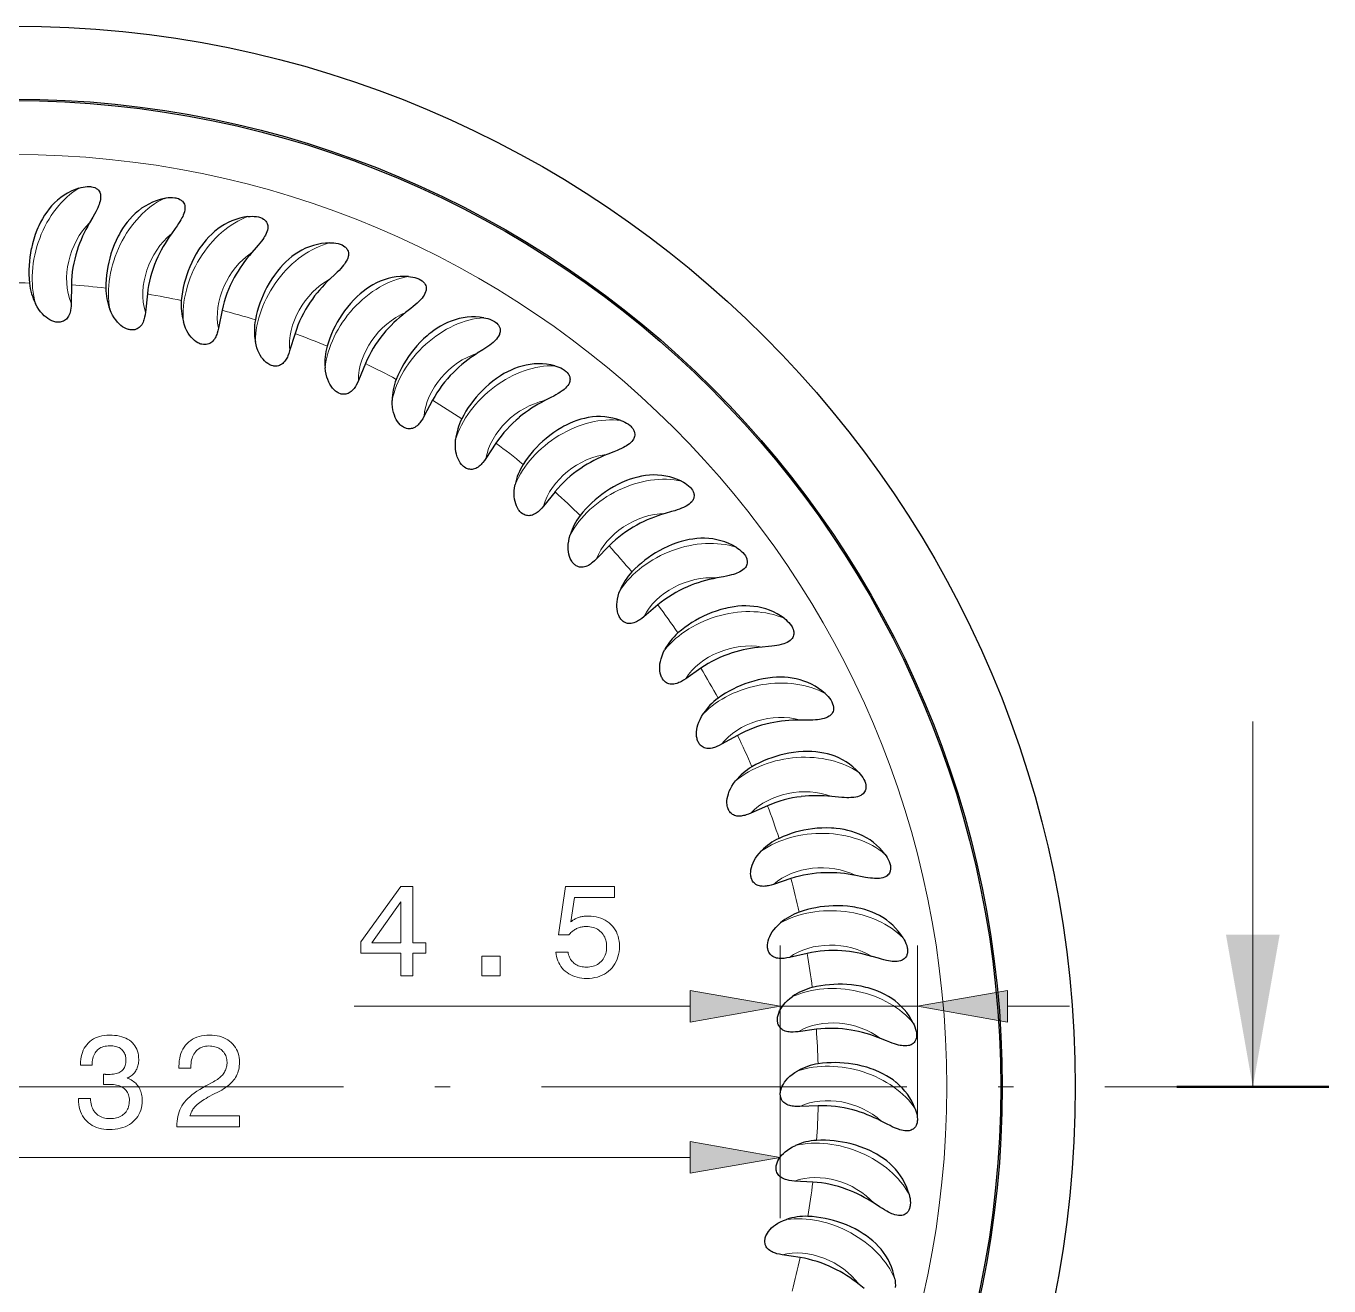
# Model space of a CAD drawing. Extents: x 0 to 297, y 0 to 547.
# Drawn here: x 145.99 to 188.78, y 505.68 to 547.07 of the extents above; entities that cross this region are included whole.
import ezdxf

# ---------------------------------------------------------------- set-up
doc = ezdxf.new("R2010")
doc.units = 0
doc.linetypes.add('DASHDOT', pattern=[18.5, 12, -3, 0.5, -3])

msp = doc.modelspace()

# ---------------------------------------------------------------- linework, layer by layer
at = {"color": 7, "lineweight": 30, "ltscale": 0.015025}
for p, q in [((147.478, 538.569), (147.47, 537.968)), ((154.824, 536.973), (154.647, 536.399)), ((161.423, 533.372), (161.092, 532.871)), ((166.741, 528.058), (166.281, 527.67)), ((171.111, 519.066), (170.541, 518.877))]:
    msp.add_line(p, q, dxfattribs=at)
at = {"color": 7, "lineweight": 30, "ltscale": 0.015024}
for p, q in [((149.973, 538.271), (149.909, 537.674)), ((152.43, 537.738), (152.308, 537.149)), ((159.341, 534.78), (159.059, 534.25)), ((163.362, 531.772), (162.984, 531.305)), ((168.15, 525.976), (167.656, 525.634)), ((169.355, 523.771), (168.831, 523.477)), ((170.345, 521.46), (169.795, 521.218)), ((171.646, 516.61), (171.06, 516.476)), ((171.945, 514.115), (171.349, 514.037)), ((172.006, 511.602), (171.405, 511.581)), ((171.827, 509.095), (171.227, 509.131)), ((171.411, 506.616), (170.817, 506.709))]:
    msp.add_line(p, q, dxfattribs=at)
at = {"color": 7, "lineweight": 30, "ltscale": 0.015026}
msp.add_line((157.135, 535.984), (156.904, 535.429), dxfattribs=at)
at = {"color": 7, "lineweight": 30, "ltscale": 0.015023}
msp.add_line((165.14, 529.995), (164.72, 529.566), dxfattribs=at)
at = {"color": 7, "lineweight": 13, "ltscale": 0.3}
msp.add_line((186.28, 512.223), (186.28, 524.223), dxfattribs=at)
msp.add_line((186.28, 512.223), (186.28, 524.223), dxfattribs=at)
at = {"color": 7, "lineweight": 13, "ltscale": 0.122072}
msp.add_line((170.761, 511.989), (170.761, 516.872), dxfattribs=at)
at = {"color": 7, "lineweight": 13, "ltscale": 0.142717}
msp.add_line((175.264, 511.163), (175.264, 516.872), dxfattribs=at)
at = {"color": 7, "lineweight": 13, "ltscale": 0.276097}
msp.add_line((156.762, 514.872), (167.806, 514.872), dxfattribs=at)
at = {"color": 7, "lineweight": 13, "ltscale": 0.112584}
msp.add_line((170.761, 514.872), (175.264, 514.872), dxfattribs=at)
at = {"color": 7, "lineweight": 13, "ltscale": 0.05114}
msp.add_line((178.218, 514.872), (180.264, 514.872), dxfattribs=at)
at = {"color": 7, "linetype": 'DASHDOT', "lineweight": 13}
msp.add_line((107.42, 512.223), (183.78, 512.223), dxfattribs=at)
msp.add_line((107.42, 512.223), (183.78, 512.223), dxfattribs=at)
at = {"color": 7, "lineweight": 50, "ltscale": 0.125}
msp.add_line((188.78, 512.223), (183.78, 512.223), dxfattribs=at)
msp.add_line((188.78, 512.223), (183.78, 512.223), dxfattribs=at)
at = {"color": 7, "lineweight": 13, "ltscale": 0.102055}
msp.add_line((170.761, 511.989), (170.761, 507.907), dxfattribs=at)
at = {"color": 7, "lineweight": 13}
msp.add_line((123.395, 509.907), (167.806, 509.907), dxfattribs=at)
at = {"color": 7, "lineweight": 30}
for points in [[(147.727, 541.748), (147.794, 541.769), (147.862, 541.785), (147.931, 541.796), (148.001, 541.803), (148.071, 541.803), (148.106, 541.8), (148.14, 541.796), (148.195, 541.784), (148.246, 541.766), (148.272, 541.754), (148.295, 541.74), (148.317, 541.726), (148.336, 541.71), (148.364, 541.682), (148.388, 541.651), (148.407, 541.618), (148.421, 541.583), (148.431, 541.546), (148.436, 541.518), (148.438, 541.49), (148.439, 541.433), (148.432, 541.375), (148.421, 541.318), (148.405, 541.261), (148.39, 541.214), (148.372, 541.167), (148.345, 541.103), (148.315, 541.04), (148.279, 540.967), (148.24, 540.895), (148.186, 540.8), (148.076, 540.612)], [(150.524, 541.413), (150.592, 541.426), (150.662, 541.436), (150.732, 541.441), (150.802, 541.441), (150.872, 541.434), (150.906, 541.428), (150.94, 541.42), (150.993, 541.403), (151.043, 541.38), (151.066, 541.366), (151.089, 541.35), (151.109, 541.334), (151.127, 541.317), (151.152, 541.286), (151.172, 541.253), (151.188, 541.218), (151.199, 541.182), (151.205, 541.144), (151.207, 541.116), (151.208, 541.088), (151.202, 541.031), (151.191, 540.974), (151.174, 540.918), (151.153, 540.863), (151.133, 540.817), (151.111, 540.772), (151.078, 540.711), (151.042, 540.651), (150.999, 540.582), (150.953, 540.514), (150.891, 540.425), (150.764, 540.248)], [(146.829, 541.163), (146.746, 541.065), (146.668, 540.962), (146.595, 540.856), (146.527, 540.745), (146.464, 540.631), (146.407, 540.514), (146.375, 540.443), (146.344, 540.37), (146.289, 540.223), (146.24, 540.073), (146.198, 539.921), (146.163, 539.768)], [(149.575, 540.915), (149.482, 540.825), (149.395, 540.731), (149.312, 540.631), (149.234, 540.528), (149.161, 540.42), (149.093, 540.309), (149.054, 540.241), (149.017, 540.172), (148.947, 540.031), (148.885, 539.886), (148.828, 539.739), (148.778, 539.59)], [(153.276, 540.812), (153.346, 540.82), (153.416, 540.823), (153.486, 540.821), (153.556, 540.814), (153.624, 540.801), (153.658, 540.792), (153.691, 540.781), (153.742, 540.758), (153.789, 540.731), (153.812, 540.715), (153.833, 540.697), (153.851, 540.679), (153.867, 540.659), (153.889, 540.627), (153.907, 540.592), (153.919, 540.556), (153.926, 540.518), (153.929, 540.481), (153.929, 540.452), (153.926, 540.424), (153.915, 540.368), (153.898, 540.313), (153.876, 540.258), (153.85, 540.205), (153.826, 540.162), (153.799, 540.119), (153.761, 540.062), (153.72, 540.005), (153.67, 539.941), (153.618, 539.877), (153.548, 539.794), (153.404, 539.63)], [(152.284, 540.407), (152.183, 540.327), (152.087, 540.241), (151.995, 540.15), (151.908, 540.054), (151.825, 539.954), (151.746, 539.85), (151.701, 539.786), (151.658, 539.721), (151.575, 539.587), (151.499, 539.449), (151.429, 539.308), (151.365, 539.164)], [(154.933, 539.644), (154.825, 539.574), (154.721, 539.498), (154.621, 539.416), (154.525, 539.329), (154.433, 539.237), (154.345, 539.141), (154.294, 539.081), (154.244, 539.02), (154.149, 538.895), (154.061, 538.765), (153.977, 538.631), (153.9, 538.494)], [(155.959, 539.953), (156.029, 539.954), (156.099, 539.95), (156.168, 539.942), (156.237, 539.928), (156.305, 539.909), (156.337, 539.896), (156.369, 539.882), (156.418, 539.855), (156.462, 539.823), (156.483, 539.805), (156.502, 539.785), (156.518, 539.766), (156.533, 539.745), (156.552, 539.71), (156.566, 539.674), (156.574, 539.637), (156.578, 539.599), (156.577, 539.561), (156.574, 539.533), (156.569, 539.505), (156.553, 539.45), (156.531, 539.397), (156.504, 539.345), (156.473, 539.295), (156.444, 539.253), (156.414, 539.213), (156.37, 539.16), (156.324, 539.108), (156.268, 539.048), (156.211, 538.99), (156.132, 538.914), (155.974, 538.765)], [(158.548, 538.843), (158.618, 538.837), (158.687, 538.827), (158.755, 538.812), (158.823, 538.792), (158.888, 538.766), (158.919, 538.75), (158.949, 538.733), (158.995, 538.702), (159.037, 538.666), (159.056, 538.646), (159.073, 538.624), (159.087, 538.603), (159.099, 538.581), (159.115, 538.545), (159.125, 538.507), (159.13, 538.469), (159.131, 538.431), (159.126, 538.394), (159.12, 538.366), (159.112, 538.339), (159.091, 538.286), (159.064, 538.235), (159.032, 538.186), (158.997, 538.138), (158.965, 538.1), (158.931, 538.063), (158.882, 538.014), (158.831, 537.967), (158.77, 537.913), (158.707, 537.86), (158.622, 537.792), (158.45, 537.658)], [(157.497, 538.633), (157.383, 538.573), (157.272, 538.507), (157.165, 538.435), (157.061, 538.358), (156.961, 538.275), (156.864, 538.188), (156.807, 538.133), (156.752, 538.078), (156.646, 537.962), (156.545, 537.841), (156.45, 537.715), (156.36, 537.586)], [(147.47, 537.968), (147.467, 537.883), (147.459, 537.797), (147.453, 537.755), (147.445, 537.714), (147.436, 537.674), (147.425, 537.635), (147.407, 537.589), (147.388, 537.547), (147.366, 537.511), (147.344, 537.479), (147.314, 537.447), (147.284, 537.42), (147.254, 537.398), (147.217, 537.378), (147.18, 537.363), (147.143, 537.353), (147.115, 537.348), (147.087, 537.345), (147.031, 537.344), (146.999, 537.347), (146.968, 537.351), (146.934, 537.358), (146.9, 537.368), (146.836, 537.391), (146.772, 537.422), (146.709, 537.461), (146.646, 537.506), (146.584, 537.559), (146.524, 537.62), (146.464, 537.689), (146.407, 537.767), (146.352, 537.854), (146.3, 537.951)], [(149.909, 537.674), (149.897, 537.589), (149.882, 537.505), (149.872, 537.463), (149.86, 537.423), (149.847, 537.384), (149.832, 537.347), (149.81, 537.302), (149.787, 537.263), (149.762, 537.228), (149.736, 537.199), (149.704, 537.169), (149.672, 537.146), (149.639, 537.127), (149.601, 537.111), (149.562, 537.099), (149.524, 537.093), (149.496, 537.09), (149.468, 537.09), (149.413, 537.094), (149.381, 537.1), (149.35, 537.107), (149.317, 537.118), (149.285, 537.13), (149.223, 537.16), (149.162, 537.197), (149.102, 537.241), (149.045, 537.292), (148.988, 537.351), (148.934, 537.417), (148.881, 537.492), (148.831, 537.575), (148.785, 537.667), (148.742, 537.768)], [(161.02, 537.492), (161.089, 537.479), (161.157, 537.462), (161.223, 537.441), (161.288, 537.414), (161.351, 537.383), (161.38, 537.364), (161.409, 537.344), (161.452, 537.309), (161.489, 537.269), (161.506, 537.247), (161.521, 537.224), (161.533, 537.202), (161.544, 537.179), (161.556, 537.141), (161.563, 537.103), (161.564, 537.064), (161.561, 537.027), (161.553, 536.99), (161.544, 536.963), (161.534, 536.936), (161.508, 536.885), (161.476, 536.837), (161.439, 536.791), (161.4, 536.748), (161.364, 536.713), (161.326, 536.679), (161.273, 536.635), (161.218, 536.592), (161.152, 536.545), (161.085, 536.498), (160.993, 536.438), (160.81, 536.322)], [(152.308, 537.149), (152.289, 537.066), (152.265, 536.984), (152.251, 536.943), (152.236, 536.904), (152.219, 536.866), (152.201, 536.831), (152.175, 536.788), (152.148, 536.751), (152.12, 536.719), (152.092, 536.693), (152.057, 536.666), (152.022, 536.646), (151.988, 536.631), (151.948, 536.618), (151.909, 536.61), (151.871, 536.607), (151.842, 536.607), (151.814, 536.609), (151.76, 536.619), (151.729, 536.628), (151.698, 536.638), (151.667, 536.652), (151.635, 536.667), (151.577, 536.703), (151.52, 536.745), (151.465, 536.795), (151.412, 536.851), (151.361, 536.915), (151.313, 536.986), (151.268, 537.065), (151.227, 537.153), (151.189, 537.249), (151.156, 537.354)], [(159.954, 537.383), (159.834, 537.334), (159.718, 537.279), (159.604, 537.217), (159.493, 537.15), (159.386, 537.077), (159.281, 537), (159.22, 536.951), (159.159, 536.9), (159.043, 536.795), (158.931, 536.684), (158.824, 536.568), (158.722, 536.448)], [(154.647, 536.399), (154.62, 536.318), (154.589, 536.238), (154.571, 536.199), (154.552, 536.161), (154.532, 536.126), (154.51, 536.092), (154.48, 536.052), (154.45, 536.018), (154.419, 535.989), (154.388, 535.965), (154.351, 535.942), (154.315, 535.925), (154.279, 535.913), (154.238, 535.904), (154.198, 535.9), (154.16, 535.901), (154.132, 535.903), (154.104, 535.908), (154.051, 535.923), (154.021, 535.935), (153.992, 535.948), (153.961, 535.964), (153.932, 535.983), (153.876, 536.024), (153.824, 536.072), (153.774, 536.126), (153.727, 536.187), (153.682, 536.256), (153.641, 536.331), (153.604, 536.414), (153.571, 536.505), (153.542, 536.604), (153.52, 536.712)], [(156.904, 535.429), (156.87, 535.351), (156.831, 535.275), (156.809, 535.237), (156.787, 535.202), (156.763, 535.168), (156.738, 535.137), (156.705, 535.1), (156.672, 535.069), (156.638, 535.043), (156.605, 535.022), (156.566, 535.003), (156.528, 534.989), (156.492, 534.981), (156.45, 534.976), (156.41, 534.976), (156.372, 534.98), (156.344, 534.985), (156.317, 534.993), (156.265, 535.013), (156.237, 535.027), (156.209, 535.043), (156.18, 535.062), (156.152, 535.083), (156.101, 535.129), (156.053, 535.182), (156.009, 535.241), (155.968, 535.306), (155.93, 535.379), (155.897, 535.458), (155.867, 535.544), (155.843, 535.638), (155.824, 535.739), (155.811, 535.848)], [(162.28, 535.904), (162.157, 535.867), (162.036, 535.823), (161.917, 535.773), (161.8, 535.716), (161.686, 535.654), (161.574, 535.587), (161.508, 535.544), (161.444, 535.5), (161.317, 535.406), (161.195, 535.306), (161.078, 535.201), (160.965, 535.091)], [(163.352, 535.912), (163.419, 535.893), (163.485, 535.869), (163.55, 535.842), (163.612, 535.809), (163.671, 535.771), (163.699, 535.75), (163.725, 535.728), (163.764, 535.688), (163.798, 535.645), (163.813, 535.622), (163.826, 535.597), (163.836, 535.574), (163.844, 535.55), (163.852, 535.511), (163.855, 535.473), (163.853, 535.435), (163.846, 535.397), (163.835, 535.361), (163.824, 535.335), (163.811, 535.31), (163.78, 535.261), (163.744, 535.216), (163.703, 535.174), (163.659, 535.135), (163.62, 535.103), (163.58, 535.074), (163.523, 535.034), (163.464, 534.997), (163.393, 534.956), (163.322, 534.917), (163.225, 534.866), (163.031, 534.767)], [(159.059, 534.25), (159.017, 534.175), (158.971, 534.103), (158.946, 534.068), (158.921, 534.035), (158.894, 534.003), (158.866, 533.974), (158.83, 533.941), (158.793, 533.913), (158.757, 533.89), (158.723, 533.873), (158.682, 533.857), (158.643, 533.847), (158.606, 533.842), (158.564, 533.841), (158.524, 533.845), (158.486, 533.853), (158.459, 533.861), (158.433, 533.871), (158.383, 533.896), (158.356, 533.913), (158.33, 533.931), (158.303, 533.953), (158.278, 533.977), (158.231, 534.027), (158.188, 534.084), (158.15, 534.147), (158.115, 534.216), (158.085, 534.292), (158.059, 534.374), (158.038, 534.462), (158.022, 534.558), (158.013, 534.661), (158.011, 534.771)], [(164.456, 534.212), (164.329, 534.186), (164.205, 534.154), (164.081, 534.115), (163.96, 534.07), (163.84, 534.019), (163.723, 533.963), (163.653, 533.926), (163.585, 533.888), (163.45, 533.807), (163.319, 533.719), (163.192, 533.626), (163.069, 533.527)], [(165.523, 534.117), (165.588, 534.092), (165.652, 534.062), (165.713, 534.029), (165.772, 533.99), (165.827, 533.947), (165.853, 533.924), (165.877, 533.899), (165.913, 533.856), (165.942, 533.809), (165.955, 533.785), (165.965, 533.759), (165.973, 533.735), (165.978, 533.71), (165.983, 533.671), (165.982, 533.632), (165.977, 533.594), (165.966, 533.558), (165.951, 533.523), (165.938, 533.498), (165.923, 533.474), (165.887, 533.429), (165.847, 533.388), (165.803, 533.35), (165.755, 533.315), (165.714, 533.287), (165.671, 533.261), (165.61, 533.228), (165.548, 533.196), (165.474, 533.162), (165.399, 533.129), (165.298, 533.088), (165.095, 533.008)], [(161.092, 532.871), (161.043, 532.801), (160.99, 532.733), (160.962, 532.7), (160.934, 532.67), (160.904, 532.641), (160.874, 532.615), (160.834, 532.585), (160.795, 532.561), (160.757, 532.542), (160.721, 532.527), (160.679, 532.516), (160.639, 532.51), (160.602, 532.508), (160.56, 532.511), (160.521, 532.519), (160.484, 532.53), (160.458, 532.541), (160.433, 532.553), (160.385, 532.582), (160.36, 532.602), (160.336, 532.623), (160.311, 532.647), (160.288, 532.673), (160.246, 532.728), (160.209, 532.789), (160.177, 532.855), (160.149, 532.927), (160.126, 533.005), (160.108, 533.089), (160.095, 533.179), (160.089, 533.276), (160.09, 533.379), (160.098, 533.489)], [(162.984, 531.305), (162.929, 531.24), (162.87, 531.177), (162.839, 531.147), (162.808, 531.12), (162.776, 531.094), (162.743, 531.071), (162.701, 531.045), (162.66, 531.024), (162.62, 531.009), (162.583, 530.998), (162.54, 530.991), (162.5, 530.988), (162.462, 530.99), (162.421, 530.997), (162.382, 531.008), (162.347, 531.023), (162.322, 531.036), (162.298, 531.051), (162.254, 531.085), (162.23, 531.107), (162.208, 531.13), (162.186, 531.156), (162.165, 531.184), (162.129, 531.243), (162.098, 531.307), (162.072, 531.376), (162.051, 531.451), (162.035, 531.53), (162.025, 531.616), (162.022, 531.707), (162.025, 531.803), (162.035, 531.906), (162.054, 532.014)], [(166.46, 532.32), (166.332, 532.307), (166.205, 532.286), (166.079, 532.259), (165.953, 532.226), (165.829, 532.187), (165.707, 532.142), (165.634, 532.112), (165.562, 532.081), (165.421, 532.013), (165.282, 531.938), (165.147, 531.857), (165.015, 531.77)], [(167.514, 532.124), (167.577, 532.093), (167.637, 532.057), (167.695, 532.018), (167.75, 531.974), (167.801, 531.926), (167.824, 531.9), (167.846, 531.873), (167.877, 531.827), (167.902, 531.778), (167.912, 531.752), (167.92, 531.726), (167.925, 531.701), (167.929, 531.676), (167.93, 531.636), (167.925, 531.598), (167.916, 531.561), (167.902, 531.525), (167.884, 531.492), (167.868, 531.469), (167.851, 531.446), (167.811, 531.405), (167.767, 531.367), (167.719, 531.334), (167.669, 531.303), (167.625, 531.28), (167.579, 531.258), (167.516, 531.23), (167.451, 531.205), (167.374, 531.178), (167.296, 531.153), (167.192, 531.121), (166.983, 531.061)], [(164.72, 529.566), (164.658, 529.506), (164.594, 529.45), (164.56, 529.423), (164.526, 529.398), (164.492, 529.376), (164.457, 529.356), (164.412, 529.334), (164.369, 529.318), (164.329, 529.306), (164.29, 529.299), (164.247, 529.295), (164.207, 529.297), (164.17, 529.302), (164.129, 529.313), (164.092, 529.328), (164.058, 529.346), (164.034, 529.362), (164.012, 529.379), (163.971, 529.416), (163.95, 529.44), (163.93, 529.466), (163.911, 529.494), (163.893, 529.524), (163.862, 529.586), (163.837, 529.652), (163.818, 529.724), (163.804, 529.8), (163.796, 529.881), (163.794, 529.967), (163.799, 530.058), (163.811, 530.154), (163.831, 530.255), (163.861, 530.361)], [(168.276, 530.246), (168.147, 530.245), (168.019, 530.237), (167.89, 530.222), (167.763, 530.201), (167.635, 530.173), (167.509, 530.14), (167.434, 530.118), (167.36, 530.093), (167.212, 530.039), (167.067, 529.978), (166.925, 529.91), (166.785, 529.836)], [(169.307, 529.951), (169.366, 529.914), (169.423, 529.873), (169.477, 529.828), (169.527, 529.779), (169.573, 529.727), (169.594, 529.699), (169.613, 529.67), (169.64, 529.621), (169.66, 529.57), (169.667, 529.543), (169.673, 529.516), (169.676, 529.491), (169.677, 529.465), (169.674, 529.426), (169.666, 529.388), (169.653, 529.352), (169.636, 529.318), (169.615, 529.287), (169.597, 529.265), (169.577, 529.244), (169.534, 529.206), (169.487, 529.174), (169.436, 529.145), (169.383, 529.119), (169.336, 529.1), (169.289, 529.083), (169.223, 529.061), (169.156, 529.042), (169.077, 529.022), (168.997, 529.005), (168.891, 528.983), (168.677, 528.943)], [(166.281, 527.67), (166.215, 527.616), (166.145, 527.566), (166.109, 527.543), (166.073, 527.522), (166.037, 527.503), (166, 527.486), (165.954, 527.468), (165.909, 527.456), (165.868, 527.448), (165.829, 527.445), (165.785, 527.446), (165.745, 527.451), (165.709, 527.46), (165.67, 527.475), (165.634, 527.493), (165.602, 527.514), (165.58, 527.532), (165.559, 527.551), (165.522, 527.592), (165.503, 527.618), (165.486, 527.645), (165.469, 527.675), (165.454, 527.707), (165.43, 527.771), (165.412, 527.84), (165.399, 527.913), (165.393, 527.99), (165.392, 528.071), (165.399, 528.157), (165.412, 528.247), (165.433, 528.341), (165.463, 528.44), (165.502, 528.543)], [(169.887, 528.009), (169.758, 528.02), (169.63, 528.024), (169.5, 528.022), (169.371, 528.013), (169.242, 527.998), (169.113, 527.977), (169.036, 527.961), (168.96, 527.944), (168.808, 527.904), (168.657, 527.857), (168.509, 527.803), (168.364, 527.743)], [(170.884, 527.617), (170.94, 527.574), (170.992, 527.528), (171.042, 527.479), (171.088, 527.425), (171.128, 527.369), (171.146, 527.339), (171.163, 527.308), (171.184, 527.257), (171.2, 527.204), (171.205, 527.177), (171.207, 527.149), (171.208, 527.124), (171.207, 527.099), (171.2, 527.06), (171.188, 527.023), (171.172, 526.988), (171.152, 526.956), (171.128, 526.927), (171.108, 526.907), (171.087, 526.888), (171.04, 526.855), (170.99, 526.826), (170.936, 526.802), (170.881, 526.782), (170.833, 526.767), (170.785, 526.754), (170.717, 526.739), (170.649, 526.727), (170.568, 526.715), (170.487, 526.705), (170.378, 526.693), (170.161, 526.674)], [(167.656, 525.634), (167.585, 525.587), (167.511, 525.544), (167.472, 525.524), (167.434, 525.506), (167.396, 525.491), (167.358, 525.478), (167.311, 525.465), (167.265, 525.457), (167.223, 525.453), (167.184, 525.453), (167.141, 525.458), (167.102, 525.467), (167.066, 525.479), (167.029, 525.498), (166.995, 525.52), (166.965, 525.544), (166.945, 525.563), (166.926, 525.584), (166.893, 525.629), (166.877, 525.657), (166.862, 525.685), (166.848, 525.717), (166.836, 525.75), (166.818, 525.816), (166.806, 525.886), (166.801, 525.96), (166.802, 526.037), (166.809, 526.118), (166.824, 526.203), (166.846, 526.291), (166.876, 526.383), (166.914, 526.479), (166.963, 526.577)], [(171.277, 525.629), (171.151, 525.652), (171.023, 525.669), (170.894, 525.678), (170.764, 525.682), (170.634, 525.679), (170.504, 525.67), (170.426, 525.662), (170.348, 525.652), (170.193, 525.627), (170.039, 525.594), (169.887, 525.555), (169.736, 525.509)], [(172.233, 525.144), (172.284, 525.096), (172.332, 525.045), (172.377, 524.991), (172.417, 524.934), (172.452, 524.873), (172.468, 524.842), (172.481, 524.81), (172.498, 524.757), (172.508, 524.703), (172.51, 524.675), (172.51, 524.648), (172.508, 524.622), (172.505, 524.597), (172.494, 524.559), (172.479, 524.523), (172.46, 524.49), (172.437, 524.461), (172.41, 524.434), (172.388, 524.415), (172.365, 524.399), (172.316, 524.37), (172.263, 524.347), (172.207, 524.328), (172.15, 524.313), (172.101, 524.303), (172.052, 524.295), (171.983, 524.286), (171.914, 524.28), (171.832, 524.276), (171.751, 524.273), (171.641, 524.272), (171.424, 524.273)], [(168.831, 523.477), (168.756, 523.437), (168.678, 523.401), (168.638, 523.385), (168.598, 523.371), (168.559, 523.359), (168.52, 523.349), (168.471, 523.341), (168.425, 523.337), (168.383, 523.338), (168.344, 523.342), (168.301, 523.351), (168.263, 523.363), (168.229, 523.379), (168.193, 523.401), (168.162, 523.426), (168.134, 523.453), (168.116, 523.474), (168.099, 523.497), (168.071, 523.544), (168.057, 523.573), (168.045, 523.603), (168.035, 523.636), (168.026, 523.67), (168.014, 523.737), (168.009, 523.808), (168.011, 523.882), (168.019, 523.959), (168.034, 524.039), (168.056, 524.122), (168.087, 524.208), (168.125, 524.297), (168.173, 524.388), (168.231, 524.482)], [(172.435, 523.127), (172.311, 523.163), (172.186, 523.191), (172.058, 523.213), (171.93, 523.229), (171.8, 523.238), (171.67, 523.242), (171.591, 523.242), (171.513, 523.239), (171.356, 523.229), (171.199, 523.211), (171.044, 523.186), (170.889, 523.154)], [(173.341, 522.554), (173.387, 522.502), (173.43, 522.446), (173.469, 522.388), (173.504, 522.327), (173.533, 522.264), (173.545, 522.231), (173.555, 522.198), (173.567, 522.143), (173.572, 522.089), (173.572, 522.061), (173.569, 522.034), (173.565, 522.008), (173.559, 521.984), (173.545, 521.947), (173.527, 521.913), (173.504, 521.882), (173.478, 521.854), (173.449, 521.83), (173.426, 521.814), (173.401, 521.8), (173.349, 521.776), (173.294, 521.757), (173.238, 521.744), (173.179, 521.734), (173.13, 521.729), (173.079, 521.726), (173.01, 521.724), (172.941, 521.724), (172.859, 521.728), (172.778, 521.733), (172.669, 521.742), (172.452, 521.764)], [(169.795, 521.218), (169.717, 521.185), (169.636, 521.156), (169.594, 521.144), (169.554, 521.134), (169.513, 521.126), (169.474, 521.12), (169.424, 521.117), (169.378, 521.117), (169.336, 521.122), (169.298, 521.129), (169.256, 521.142), (169.22, 521.159), (169.187, 521.177), (169.154, 521.203), (169.125, 521.23), (169.1, 521.26), (169.084, 521.283), (169.069, 521.307), (169.045, 521.357), (169.034, 521.387), (169.026, 521.418), (169.018, 521.452), (169.012, 521.486), (169.007, 521.555), (169.009, 521.626), (169.017, 521.699), (169.033, 521.775), (169.055, 521.853), (169.086, 521.934), (169.124, 522.016), (169.171, 522.101), (169.227, 522.187), (169.294, 522.275)], [(173.35, 520.527), (173.23, 520.574), (173.108, 520.614), (172.983, 520.648), (172.857, 520.676), (172.728, 520.698), (172.599, 520.714), (172.521, 520.721), (172.443, 520.726), (172.285, 520.731), (172.128, 520.728), (171.971, 520.718), (171.814, 520.701)], [(170.541, 518.877), (170.459, 518.852), (170.376, 518.831), (170.334, 518.823), (170.292, 518.817), (170.251, 518.813), (170.211, 518.811), (170.162, 518.812), (170.116, 518.817), (170.074, 518.825), (170.037, 518.836), (169.997, 518.853), (169.962, 518.873), (169.932, 518.895), (169.9, 518.923), (169.874, 518.953), (169.852, 518.985), (169.838, 519.01), (169.826, 519.035), (169.807, 519.087), (169.799, 519.118), (169.793, 519.15), (169.789, 519.184), (169.787, 519.219), (169.788, 519.288), (169.797, 519.358), (169.812, 519.43), (169.835, 519.504), (169.865, 519.58), (169.902, 519.657), (169.948, 519.736), (170.003, 519.816), (170.067, 519.896), (170.142, 519.977)], [(174.197, 519.87), (174.238, 519.814), (174.276, 519.755), (174.309, 519.693), (174.338, 519.629), (174.361, 519.563), (174.37, 519.529), (174.377, 519.495), (174.383, 519.44), (174.383, 519.385), (174.38, 519.358), (174.375, 519.331), (174.369, 519.306), (174.36, 519.282), (174.343, 519.247), (174.321, 519.214), (174.296, 519.186), (174.268, 519.161), (174.236, 519.139), (174.211, 519.125), (174.186, 519.114), (174.132, 519.095), (174.075, 519.082), (174.017, 519.074), (173.959, 519.07), (173.909, 519.069), (173.858, 519.071), (173.789, 519.075), (173.72, 519.083), (173.639, 519.094), (173.558, 519.107), (173.451, 519.126), (173.238, 519.169)], [(174.014, 517.852), (173.899, 517.91), (173.781, 517.962), (173.66, 518.007), (173.537, 518.047), (173.411, 518.081), (173.284, 518.109), (173.207, 518.124), (173.129, 518.136), (172.973, 518.155), (172.816, 518.167), (172.659, 518.172), (172.501, 518.171)], [(171.06, 516.476), (170.977, 516.459), (170.892, 516.446), (170.849, 516.442), (170.807, 516.44), (170.766, 516.44), (170.726, 516.442), (170.677, 516.447), (170.632, 516.457), (170.591, 516.469), (170.555, 516.484), (170.517, 516.504), (170.484, 516.527), (170.456, 516.552), (170.427, 516.583), (170.404, 516.616), (170.385, 516.649), (170.374, 516.675), (170.364, 516.701), (170.35, 516.755), (170.345, 516.787), (170.342, 516.819), (170.341, 516.853), (170.342, 516.888), (170.35, 516.956), (170.365, 517.026), (170.387, 517.096), (170.417, 517.168), (170.454, 517.24), (170.499, 517.314), (170.552, 517.387), (170.614, 517.462), (170.686, 517.536), (170.768, 517.609)], [(174.795, 517.118), (174.83, 517.057), (174.862, 516.995), (174.889, 516.93), (174.912, 516.864), (174.929, 516.796), (174.934, 516.761), (174.938, 516.727), (174.939, 516.671), (174.934, 516.617), (174.928, 516.59), (174.921, 516.563), (174.912, 516.539), (174.901, 516.516), (174.88, 516.483), (174.856, 516.452), (174.828, 516.426), (174.797, 516.404), (174.764, 516.386), (174.738, 516.375), (174.711, 516.365), (174.656, 516.352), (174.598, 516.344), (174.54, 516.342), (174.481, 516.343), (174.431, 516.347), (174.381, 516.354), (174.313, 516.365), (174.245, 516.379), (174.165, 516.397), (174.086, 516.418), (173.981, 516.448), (173.773, 516.51)], [(174.42, 515.125), (174.311, 515.194), (174.199, 515.257), (174.083, 515.314), (173.964, 515.365), (173.842, 515.411), (173.718, 515.451), (173.643, 515.473), (173.567, 515.493), (173.413, 515.527), (173.258, 515.554), (173.102, 515.573), (172.945, 515.587)], [(171.349, 514.037), (171.265, 514.028), (171.179, 514.023), (171.136, 514.023), (171.094, 514.025), (171.053, 514.028), (171.013, 514.034), (170.965, 514.045), (170.921, 514.058), (170.882, 514.074), (170.847, 514.092), (170.811, 514.116), (170.78, 514.142), (170.755, 514.17), (170.729, 514.203), (170.709, 514.238), (170.694, 514.273), (170.685, 514.3), (170.678, 514.327), (170.669, 514.382), (170.667, 514.414), (170.667, 514.446), (170.669, 514.48), (170.674, 514.515), (170.688, 514.582), (170.71, 514.65), (170.738, 514.718), (170.775, 514.786), (170.818, 514.855), (170.87, 514.924), (170.93, 514.992), (170.999, 515.06), (171.077, 515.127), (171.166, 515.193)], [(175.128, 514.32), (175.157, 514.257), (175.183, 514.192), (175.204, 514.125), (175.22, 514.057), (175.23, 513.987), (175.233, 513.953), (175.233, 513.918), (175.229, 513.862), (175.219, 513.809), (175.21, 513.782), (175.2, 513.756), (175.189, 513.733), (175.176, 513.712), (175.153, 513.68), (175.125, 513.652), (175.095, 513.629), (175.062, 513.61), (175.028, 513.595), (175.001, 513.586), (174.973, 513.579), (174.916, 513.571), (174.859, 513.569), (174.8, 513.572), (174.742, 513.579), (174.693, 513.588), (174.644, 513.599), (174.577, 513.617), (174.51, 513.637), (174.433, 513.663), (174.356, 513.691), (174.254, 513.731), (174.053, 513.813)], [(171.405, 511.581), (171.32, 511.58), (171.234, 511.584), (171.191, 511.588), (171.15, 511.593), (171.109, 511.601), (171.07, 511.61), (171.023, 511.625), (170.981, 511.643), (170.943, 511.663), (170.911, 511.684), (170.877, 511.711), (170.849, 511.74), (170.826, 511.77), (170.804, 511.806), (170.787, 511.842), (170.775, 511.879), (170.769, 511.906), (170.764, 511.934), (170.761, 511.989), (170.762, 512.021), (170.765, 512.053), (170.77, 512.087), (170.778, 512.121), (170.799, 512.187), (170.827, 512.252), (170.862, 512.317), (170.904, 512.382), (170.954, 512.446), (171.012, 512.51), (171.079, 512.572), (171.154, 512.633), (171.238, 512.692), (171.332, 512.749)], [(174.566, 512.373), (174.464, 512.452), (174.358, 512.525), (174.248, 512.592), (174.134, 512.655), (174.017, 512.712), (173.898, 512.764), (173.825, 512.793), (173.751, 512.819), (173.601, 512.868), (173.449, 512.909), (173.296, 512.944), (173.14, 512.972)], [(175.193, 511.504), (175.217, 511.438), (175.236, 511.371), (175.251, 511.302), (175.261, 511.233), (175.264, 511.163), (175.263, 511.128), (175.26, 511.094), (175.251, 511.039), (175.235, 510.986), (175.224, 510.96), (175.212, 510.936), (175.199, 510.914), (175.184, 510.894), (175.157, 510.864), (175.128, 510.839), (175.095, 510.819), (175.061, 510.803), (175.025, 510.791), (174.997, 510.785), (174.969, 510.781), (174.912, 510.778), (174.854, 510.782), (174.796, 510.79), (174.739, 510.803), (174.691, 510.817), (174.643, 510.832), (174.578, 510.856), (174.514, 510.882), (174.439, 510.916), (174.365, 510.951), (174.268, 511), (174.075, 511.101)], [(171.227, 509.131), (171.142, 509.138), (171.057, 509.15), (171.015, 509.158), (170.974, 509.168), (170.935, 509.179), (170.897, 509.192), (170.851, 509.211), (170.811, 509.233), (170.775, 509.256), (170.745, 509.28), (170.714, 509.311), (170.688, 509.342), (170.668, 509.374), (170.65, 509.412), (170.637, 509.45), (170.628, 509.487), (170.624, 509.515), (170.623, 509.543), (170.624, 509.599), (170.629, 509.63), (170.635, 509.662), (170.643, 509.695), (170.654, 509.728), (170.681, 509.792), (170.715, 509.854), (170.756, 509.916), (170.805, 509.976), (170.861, 510.035), (170.924, 510.093), (170.996, 510.149), (171.077, 510.202), (171.166, 510.253), (171.266, 510.301)], [(174.449, 509.619), (174.355, 509.707), (174.256, 509.79), (174.153, 509.868), (174.046, 509.941), (173.935, 510.009), (173.821, 510.072), (173.751, 510.107), (173.68, 510.141), (173.536, 510.203), (173.388, 510.259), (173.239, 510.308), (173.087, 510.351)], [(174.991, 508.694), (175.008, 508.626), (175.021, 508.558), (175.029, 508.488), (175.032, 508.418), (175.029, 508.348), (175.025, 508.313), (175.018, 508.279), (175.004, 508.225), (174.983, 508.175), (174.97, 508.15), (174.956, 508.127), (174.94, 508.106), (174.924, 508.088), (174.894, 508.061), (174.862, 508.039), (174.828, 508.022), (174.792, 508.009), (174.755, 508.001), (174.727, 507.997), (174.699, 507.996), (174.642, 507.999), (174.585, 508.007), (174.528, 508.022), (174.472, 508.04), (174.425, 508.058), (174.379, 508.078), (174.317, 508.108), (174.255, 508.14), (174.184, 508.181), (174.114, 508.223), (174.022, 508.281), (173.839, 508.399)], [(170.817, 506.709), (170.733, 506.724), (170.65, 506.744), (170.608, 506.756), (170.569, 506.769), (170.531, 506.785), (170.494, 506.801), (170.45, 506.825), (170.412, 506.85), (170.379, 506.877), (170.351, 506.904), (170.323, 506.937), (170.301, 506.971), (170.284, 507.004), (170.269, 507.043), (170.26, 507.082), (170.255, 507.121), (170.254, 507.149), (170.255, 507.177), (170.262, 507.232), (170.269, 507.263), (170.278, 507.294), (170.29, 507.326), (170.304, 507.358), (170.336, 507.419), (170.376, 507.478), (170.423, 507.535), (170.477, 507.59), (170.538, 507.644), (170.607, 507.695), (170.684, 507.744), (170.769, 507.79), (170.863, 507.832), (170.967, 507.87)], [(174.07, 506.888), (173.985, 506.985), (173.895, 507.077), (173.8, 507.164), (173.7, 507.247), (173.596, 507.325), (173.488, 507.399), (173.422, 507.441), (173.355, 507.481), (173.217, 507.557), (173.076, 507.627), (172.932, 507.69), (172.784, 507.747)], [(174.522, 505.917), (174.533, 505.847), (174.539, 505.778), (174.541, 505.708), (174.537, 505.637)], [(173.518, 505.597), (173.348, 505.732)]]:
    msp.add_lwpolyline(points, dxfattribs=at)
at = {"color": 7, "lineweight": 13}
for points in [[(158.299, 515.872), (158.299, 516.614), (156.982, 516.614), (156.982, 516.994), (158.295, 518.805), (158.687, 518.805), (158.687, 516.96), (159.115, 516.96), (159.115, 516.614), (158.687, 516.614), (158.687, 515.872)], [(163.388, 516.654), (163.789, 516.654), (163.797, 516.608), (163.808, 516.565), (163.822, 516.523), (163.837, 516.483), (163.856, 516.446), (163.876, 516.41), (163.9, 516.377), (163.925, 516.345), (163.953, 516.316), (163.984, 516.288), (164.017, 516.263), (164.051, 516.241), (164.087, 516.221), (164.125, 516.204), (164.165, 516.19), (164.207, 516.178), (164.25, 516.168), (164.295, 516.162), (164.341, 516.158), (164.39, 516.157), (164.449, 516.158), (164.506, 516.164), (164.56, 516.173), (164.612, 516.186), (164.662, 516.202), (164.709, 516.223), (164.754, 516.246), (164.797, 516.274), (164.837, 516.305), (164.875, 516.34), (164.91, 516.378), (164.941, 516.418), (164.968, 516.46), (164.992, 516.505), (165.012, 516.552), (165.029, 516.602), (165.042, 516.654), (165.051, 516.708), (165.056, 516.764), (165.058, 516.823), (165.056, 516.883), (165.051, 516.94), (165.042, 516.995), (165.029, 517.047), (165.013, 517.097), (164.993, 517.145), (164.969, 517.19), (164.942, 517.232), (164.911, 517.272), (164.877, 517.31), (164.839, 517.344), (164.799, 517.375), (164.757, 517.402), (164.712, 517.426), (164.664, 517.446), (164.615, 517.462), (164.562, 517.475), (164.507, 517.484), (164.45, 517.489), (164.39, 517.491), (164.355, 517.49), (164.321, 517.488), (164.288, 517.485), (164.255, 517.48), (164.223, 517.474), (164.191, 517.466), (164.16, 517.457), (164.129, 517.447), (164.1, 517.435), (164.07, 517.422), (164.042, 517.407), (164.014, 517.391), (163.987, 517.374), (163.961, 517.355), (163.935, 517.335), (163.91, 517.314), (163.886, 517.291), (163.863, 517.267), (163.84, 517.242), (163.819, 517.215), (163.475, 517.215), (163.711, 518.805), (165.313, 518.805), (165.313, 518.45), (164, 518.45), (163.88, 517.643), (163.902, 517.661), (163.924, 517.679), (163.948, 517.696), (163.972, 517.711), (163.997, 517.726), (164.023, 517.74), (164.049, 517.753), (164.077, 517.766), (164.105, 517.777), (164.134, 517.787), (164.163, 517.797), (164.193, 517.805), (164.224, 517.813), (164.255, 517.819), (164.287, 517.824), (164.319, 517.829), (164.352, 517.832), (164.385, 517.835), (164.419, 517.836), (164.453, 517.837), (164.544, 517.834), (164.631, 517.826), (164.714, 517.812), (164.794, 517.793), (164.87, 517.768), (164.942, 517.738), (165.011, 517.703), (165.076, 517.661), (165.138, 517.615), (165.196, 517.563), (165.25, 517.506), (165.298, 517.446), (165.34, 517.383), (165.376, 517.316), (165.407, 517.246), (165.433, 517.172), (165.452, 517.095), (165.466, 517.015), (165.475, 516.931), (165.478, 516.844), (165.475, 516.751), (165.466, 516.662), (165.451, 516.577), (165.43, 516.495), (165.403, 516.416), (165.37, 516.342), (165.332, 516.271), (165.287, 516.203), (165.236, 516.139), (165.179, 516.079), (165.118, 516.023), (165.053, 515.973), (164.984, 515.929), (164.912, 515.891), (164.836, 515.859), (164.757, 515.832), (164.673, 515.812), (164.587, 515.797), (164.496, 515.788), (164.403, 515.786), (164.319, 515.788), (164.239, 515.795), (164.161, 515.807), (164.087, 515.824), (164.015, 515.845), (163.946, 515.872), (163.88, 515.903), (163.817, 515.939), (163.757, 515.979), (163.699, 516.025), (163.646, 516.074), (163.598, 516.127), (163.554, 516.182), (163.516, 516.24), (163.482, 516.302), (163.453, 516.366), (163.43, 516.434), (163.411, 516.504), (163.397, 516.578)], [(157.344, 516.96), (158.299, 516.96), (158.299, 518.303)], [(160.962, 515.872), (160.962, 516.515), (161.559, 516.515), (161.559, 515.872)], [(167.806, 514.351), (170.761, 514.872), (167.806, 515.393)], [(178.218, 515.393), (175.264, 514.872), (178.218, 514.351)], [(147.707, 511.847), (148.106, 511.847), (148.108, 511.785), (148.115, 511.726), (148.124, 511.67), (148.136, 511.617), (148.152, 511.566), (148.171, 511.519), (148.193, 511.474), (148.219, 511.432), (148.248, 511.393), (148.28, 511.357), (148.314, 511.324), (148.352, 511.294), (148.392, 511.268), (148.435, 511.246), (148.481, 511.227), (148.529, 511.211), (148.58, 511.199), (148.633, 511.19), (148.69, 511.185), (148.749, 511.183), (148.806, 511.185), (148.862, 511.189), (148.914, 511.197), (148.965, 511.208), (149.012, 511.223), (149.058, 511.24), (149.1, 511.261), (149.141, 511.284), (149.178, 511.311), (149.213, 511.341), (149.246, 511.374), (149.275, 511.409), (149.3, 511.447), (149.322, 511.487), (149.341, 511.529), (149.356, 511.573), (149.368, 511.62), (149.376, 511.67), (149.381, 511.721), (149.383, 511.775), (149.382, 511.825), (149.376, 511.871), (149.368, 511.916), (149.356, 511.958), (149.341, 511.999), (149.323, 512.037), (149.301, 512.072), (149.276, 512.106), (149.247, 512.137), (149.216, 512.167), (149.181, 512.193), (149.143, 512.217), (149.103, 512.238), (149.06, 512.256), (149.014, 512.272), (148.965, 512.284), (148.914, 512.294), (148.86, 512.301), (148.804, 512.305), (148.744, 512.307), (148.736, 512.307), (148.727, 512.307), (148.719, 512.307), (148.71, 512.306), (148.701, 512.306), (148.692, 512.306), (148.683, 512.306), (148.674, 512.305), (148.665, 512.305), (148.656, 512.305), (148.646, 512.304), (148.636, 512.304), (148.625, 512.303), (148.614, 512.303), (148.602, 512.302), (148.59, 512.301), (148.576, 512.301), (148.563, 512.3), (148.548, 512.299), (148.534, 512.298), (148.534, 512.638), (148.543, 512.637), (148.552, 512.637), (148.561, 512.637), (148.57, 512.636), (148.579, 512.636), (148.588, 512.636), (148.596, 512.635), (148.605, 512.635), (148.614, 512.635), (148.622, 512.635), (148.63, 512.634), (148.639, 512.634), (148.647, 512.634), (148.655, 512.634), (148.663, 512.634), (148.67, 512.634), (148.678, 512.634), (148.686, 512.634), (148.693, 512.634), (148.7, 512.634), (148.757, 512.635), (148.81, 512.638), (148.861, 512.644), (148.909, 512.652), (148.953, 512.662), (148.995, 512.675), (149.034, 512.69), (149.069, 512.707), (149.102, 512.727), (149.131, 512.748), (149.158, 512.773), (149.182, 512.799), (149.203, 512.828), (149.221, 512.86), (149.236, 512.894), (149.249, 512.93), (149.259, 512.969), (149.266, 513.01), (149.27, 513.053), (149.271, 513.099), (149.27, 513.144), (149.266, 513.186), (149.259, 513.227), (149.25, 513.265), (149.237, 513.301), (149.223, 513.335), (149.205, 513.367), (149.184, 513.396), (149.161, 513.424), (149.135, 513.449), (149.107, 513.473), (149.076, 513.493), (149.043, 513.512), (149.008, 513.528), (148.97, 513.541), (148.929, 513.552), (148.887, 513.561), (148.842, 513.567), (148.794, 513.57), (148.744, 513.572), (148.688, 513.57), (148.635, 513.565), (148.585, 513.557), (148.537, 513.546), (148.492, 513.531), (148.45, 513.513), (148.411, 513.492), (148.374, 513.468), (148.34, 513.44), (148.309, 513.409), (148.281, 513.375), (148.256, 513.338), (148.233, 513.298), (148.214, 513.255), (148.198, 513.209), (148.184, 513.16), (148.174, 513.108), (148.166, 513.052), (148.162, 512.994), (148.16, 512.933), (147.777, 512.933), (147.777, 512.962), (147.779, 513.049), (147.787, 513.131), (147.8, 513.211), (147.818, 513.286), (147.841, 513.358), (147.869, 513.427), (147.902, 513.491), (147.941, 513.553), (147.984, 513.61), (148.033, 513.664), (148.086, 513.714), (148.142, 513.759), (148.203, 513.798), (148.266, 513.832), (148.334, 513.861), (148.404, 513.884), (148.479, 513.902), (148.557, 513.915), (148.638, 513.923), (148.723, 513.926), (148.813, 513.924), (148.899, 513.917), (148.98, 513.907), (149.058, 513.892), (149.131, 513.873), (149.2, 513.849), (149.266, 513.822), (149.326, 513.79), (149.383, 513.753), (149.436, 513.713), (149.484, 513.669), (149.527, 513.621), (149.565, 513.57), (149.598, 513.516), (149.626, 513.458), (149.648, 513.397), (149.666, 513.332), (149.679, 513.264), (149.686, 513.193), (149.689, 513.118), (149.688, 513.076), (149.685, 513.034), (149.68, 512.994), (149.674, 512.955), (149.665, 512.917), (149.654, 512.881), (149.642, 512.845), (149.627, 512.811), (149.611, 512.779), (149.593, 512.747), (149.573, 512.717), (149.551, 512.689), (149.527, 512.662), (149.502, 512.636), (149.474, 512.612), (149.445, 512.589), (149.414, 512.568), (149.381, 512.548), (149.346, 512.53), (149.309, 512.513), (149.357, 512.495), (149.402, 512.474), (149.444, 512.451), (149.485, 512.427), (149.523, 512.4), (149.558, 512.371), (149.591, 512.341), (149.622, 512.308), (149.651, 512.274), (149.677, 512.237), (149.701, 512.199), (149.722, 512.159), (149.741, 512.117), (149.758, 512.073), (149.771, 512.028), (149.783, 511.981), (149.791, 511.932), (149.798, 511.882), (149.801, 511.829), (149.803, 511.775), (149.8, 511.691), (149.791, 511.609), (149.776, 511.532), (149.755, 511.457), (149.729, 511.386), (149.696, 511.318), (149.658, 511.254), (149.614, 511.193), (149.564, 511.136), (149.508, 511.082), (149.447, 511.032), (149.382, 510.988), (149.313, 510.949), (149.24, 510.915), (149.164, 510.886), (149.084, 510.862), (148.999, 510.844), (148.911, 510.831), (148.819, 510.823), (148.723, 510.82), (148.632, 510.823), (148.545, 510.831), (148.462, 510.845), (148.382, 510.864), (148.306, 510.888), (148.234, 510.918), (148.166, 510.954), (148.101, 510.995), (148.04, 511.041), (147.983, 511.092), (147.931, 511.149), (147.884, 511.208), (147.842, 511.272), (147.807, 511.339), (147.776, 511.41), (147.751, 511.484), (147.732, 511.562), (147.718, 511.644), (147.71, 511.729), (147.707, 511.818)], [(150.941, 510.907), (150.941, 510.92), (150.943, 511.007), (150.949, 511.092), (150.96, 511.173), (150.974, 511.252), (150.993, 511.328), (151.016, 511.401), (151.042, 511.471), (151.073, 511.538), (151.109, 511.602), (151.148, 511.663), (151.192, 511.722), (151.244, 511.782), (151.302, 511.841), (151.366, 511.9), (151.438, 511.96), (151.516, 512.019), (151.6, 512.078), (151.692, 512.137), (151.789, 512.195), (151.894, 512.254), (152.149, 512.393), (152.194, 512.418), (152.236, 512.444), (152.276, 512.471), (152.313, 512.498), (152.348, 512.525), (152.38, 512.553), (152.41, 512.582), (152.437, 512.612), (152.462, 512.642), (152.484, 512.673), (152.504, 512.704), (152.522, 512.737), (152.538, 512.77), (152.552, 512.805), (152.563, 512.841), (152.573, 512.878), (152.58, 512.916), (152.586, 512.955), (152.589, 512.995), (152.59, 513.036), (152.588, 513.083), (152.583, 513.128), (152.575, 513.171), (152.564, 513.212), (152.549, 513.252), (152.531, 513.289), (152.51, 513.325), (152.485, 513.359), (152.457, 513.391), (152.426, 513.421), (152.393, 513.449), (152.357, 513.474), (152.318, 513.496), (152.278, 513.515), (152.235, 513.531), (152.19, 513.544), (152.143, 513.554), (152.094, 513.562), (152.043, 513.566), (151.989, 513.567), (151.936, 513.566), (151.885, 513.56), (151.836, 513.551), (151.79, 513.538), (151.746, 513.521), (151.704, 513.501), (151.665, 513.477), (151.627, 513.449), (151.592, 513.417), (151.56, 513.382), (151.53, 513.343), (151.503, 513.302), (151.48, 513.258), (151.459, 513.211), (151.442, 513.162), (151.428, 513.109), (151.417, 513.054), (151.409, 512.996), (151.404, 512.935), (151.403, 512.872), (151.403, 512.836), (151.011, 512.836), (151.011, 512.897), (151.013, 512.99), (151.022, 513.079), (151.035, 513.164), (151.054, 513.245), (151.078, 513.322), (151.108, 513.395), (151.143, 513.465), (151.183, 513.53), (151.229, 513.591), (151.281, 513.649), (151.336, 513.701), (151.396, 513.748), (151.46, 513.79), (151.527, 513.826), (151.598, 513.857), (151.673, 513.882), (151.752, 513.901), (151.835, 513.915), (151.922, 513.923), (152.012, 513.926), (152.099, 513.923), (152.182, 513.916), (152.262, 513.904), (152.339, 513.886), (152.412, 513.864), (152.482, 513.837), (152.549, 513.805), (152.612, 513.768), (152.672, 513.726), (152.728, 513.679), (152.78, 513.628), (152.826, 513.574), (152.867, 513.517), (152.903, 513.457), (152.933, 513.394), (152.957, 513.328), (152.976, 513.258), (152.99, 513.186), (152.998, 513.111), (153.001, 513.032), (152.999, 512.971), (152.994, 512.911), (152.986, 512.853), (152.975, 512.796), (152.961, 512.741), (152.943, 512.688), (152.922, 512.636), (152.898, 512.585), (152.871, 512.536), (152.841, 512.489), (152.807, 512.443), (152.77, 512.398), (152.729, 512.355), (152.686, 512.313), (152.638, 512.272), (152.588, 512.232), (152.534, 512.193), (152.476, 512.156), (152.416, 512.12), (152.352, 512.085), (152.099, 511.957), (152.029, 511.92), (151.963, 511.883), (151.901, 511.847), (151.843, 511.812), (151.789, 511.778), (151.739, 511.745), (151.694, 511.712), (151.652, 511.68), (151.614, 511.648), (151.581, 511.617), (151.551, 511.587), (151.522, 511.555), (151.496, 511.523), (151.472, 511.49), (151.451, 511.457), (151.431, 511.422), (151.413, 511.387), (151.398, 511.352), (151.385, 511.315), (151.373, 511.278), (153.001, 511.278), (153.001, 510.907)], [(167.806, 509.386), (170.761, 509.907), (167.806, 510.428)]]:
    msp.add_lwpolyline(points, close=True, dxfattribs=at)
at = {"color": 7, "lineweight": 30}
for radius in [34.85, 32.45, 32.4]:
    msp.add_circle((145.6, 512.223), radius, dxfattribs=at)
at = {"color": 7, "lineweight": 13}
msp.add_circle((145.6, 512.223), 30.629, dxfattribs=at)
at = {"color": 7, "lineweight": 30}
for centre, radius, start, end in [((148.368, 539.785), 2.066, 108.0887, 138.1619), ((150.976, 539.397), 2.066, 102.6342, 132.7073), ((151.991, 538.299), 4.547, 149.4247, 162.1064), ((153.534, 538.763), 2.066, 97.1797, 127.2528), ((154.441, 537.574), 4.547, 143.9702, 156.6519), ((149.858, 538.993), 3.776, 168.1577, 185.4956), ((151.295, 538.512), 3.818, 161.9387, 179.1452), ((156.811, 536.618), 4.547, 138.5156, 151.1973), ((156.021, 537.889), 2.066, 91.7251, 121.7982), ((152.384, 538.467), 3.776, 162.7031, 180.0411), ((153.768, 537.852), 3.818, 156.4842, 173.6907), ((154.848, 537.703), 3.776, 157.2486, 174.5866), ((156.167, 536.96), 3.818, 151.0296, 168.2361), ((159.079, 535.442), 4.547, 133.0611, 145.7428), ((158.414, 536.782), 2.066, 86.2706, 116.3437), ((148.066, 538.839), 1.977, 186.0447, 206.7022), ((150.585, 538.485), 1.977, 180.5902, 201.2477), ((157.226, 536.71), 3.774, 151.7927, 169.1407), ((153.058, 537.892), 1.977, 175.1357, 195.7931), ((158.47, 535.843), 3.818, 145.5751, 162.7816), ((159.503, 535.493), 3.776, 146.3395, 163.6775), ((161.225, 534.056), 4.547, 127.6065, 140.2882), ((160.69, 535.453), 2.066, 80.816, 110.8891), ((155.465, 537.067), 1.977, 169.6811, 190.3386), ((160.657, 534.513), 3.818, 140.1205, 157.327), ((157.781, 536.017), 1.977, 164.2266, 184.884), ((161.652, 534.066), 3.776, 140.8849, 158.2229), ((163.229, 532.472), 4.547, 122.152, 134.8337), ((162.83, 533.913), 2.066, 75.3615, 105.4346), ((159.988, 534.751), 1.977, 158.772, 179.4295), ((162.708, 532.981), 3.818, 134.666, 151.8725), ((163.655, 532.441), 3.776, 135.4304, 152.7684), ((165.074, 530.705), 4.547, 116.6974, 129.3791), ((162.064, 533.281), 1.977, 153.3175, 173.975), ((164.604, 531.26), 3.818, 129.2114, 146.4179), ((164.814, 532.177), 2.066, 69.9069, 99.98), ((165.495, 530.633), 3.776, 129.9759, 147.3138), ((166.743, 528.77), 4.547, 111.2429, 123.9246), ((163.991, 531.621), 1.977, 147.8629, 168.5204), ((166.327, 529.368), 3.818, 123.7644, 140.9714), ((166.623, 530.26), 2.066, 64.4524, 94.5255), ((167.154, 528.661), 3.774, 124.5199, 141.8679), ((168.22, 526.685), 4.547, 105.7883, 118.4701), ((165.752, 529.785), 1.977, 142.4084, 163.0659), ((167.863, 527.32), 3.818, 118.3023, 135.5089), ((168.243, 528.18), 2.066, 58.9978, 89.071), ((168.62, 526.536), 3.776, 119.0668, 136.4047), ((167.33, 527.79), 1.977, 136.9538, 157.6113), ((169.492, 524.469), 4.547, 100.3338, 113.0155), ((169.197, 525.135), 3.818, 112.8478, 130.0543), ((169.876, 524.283), 3.776, 113.6122, 130.9502), ((169.657, 525.956), 2.066, 53.5433, 83.6164), ((168.711, 525.654), 1.977, 131.4993, 152.1568), ((170.318, 522.834), 3.818, 107.3933, 124.5998), ((170.548, 522.143), 4.547, 94.8792, 107.561), ((170.913, 521.921), 3.776, 108.1577, 125.4956), ((170.853, 523.607), 2.066, 48.0887, 78.1619), ((169.883, 523.396), 1.977, 126.0447, 146.7022), ((171.378, 519.727), 4.547, 89.4247, 102.1064), ((171.214, 520.436), 3.818, 101.9387, 119.1452), ((171.72, 519.471), 3.776, 102.7031, 120.0411), ((171.821, 521.155), 2.066, 42.6342, 72.7073), ((170.835, 521.037), 1.977, 120.5902, 141.2477), ((171.879, 517.964), 3.818, 96.4842, 113.6907), ((171.975, 517.242), 4.547, 83.9702, 96.6519), ((171.559, 518.599), 1.977, 115.1357, 135.7931), ((172.29, 516.955), 3.776, 97.2486, 114.5866), ((172.551, 518.622), 2.066, 37.1797, 67.2528), ((172.306, 515.44), 3.818, 91.0296, 108.2361), ((172.332, 514.713), 4.547, 78.5156, 91.1973), ((172.047, 516.102), 1.977, 109.6811, 130.3386), ((172.619, 514.399), 3.774, 91.7927, 109.1407), ((173.038, 516.031), 2.066, 31.7251, 61.7982), ((172.491, 512.887), 3.818, 85.5751, 102.7816), ((172.448, 512.16), 4.547, 73.0611, 85.7428), ((172.296, 513.571), 1.977, 104.2266, 124.8841), ((172.703, 511.818), 3.776, 86.3395, 103.6775), ((173.275, 513.406), 2.066, 26.2706, 56.3437), ((172.432, 510.328), 3.818, 80.1205, 97.327), ((172.32, 509.608), 4.547, 67.6065, 80.2882), ((172.304, 511.027), 1.977, 98.772, 119.4295), ((172.542, 509.244), 3.776, 80.8849, 98.2229), ((173.261, 510.769), 2.068, 20.8304, 50.875), ((172.131, 507.786), 3.818, 74.666, 91.8725), ((171.951, 507.08), 4.547, 62.152, 74.8337), ((172.069, 508.494), 1.977, 93.3175, 113.975), ((172.137, 506.696), 3.776, 75.4304, 92.7684), ((172.999, 508.147), 2.066, 15.3615, 45.4346), ((171.589, 505.285), 3.818, 69.2114, 86.418), ((171.343, 504.599), 4.547, 56.6974, 69.3791), ((171.595, 505.995), 1.977, 87.8629, 108.5204), ((171.491, 504.199), 3.776, 69.9759, 87.3138), ((172.487, 505.561), 2.066, 9.9069, 39.9801), ((170.811, 502.846), 3.818, 63.7569, 80.9634), ((170.501, 502.187), 4.547, 51.2429, 63.9246)]:
    msp.add_arc(centre, radius, start, end, dxfattribs=at)
at = {"color": 7, "lineweight": 13}
for start, end in [(88.9159, 91.3792), (83.4613, 85.9246), (78.0068, 80.4701), (72.5522, 75.0156), (67.0977, 69.561), (61.6431, 64.1065), (56.1886, 58.6519), (50.7341, 53.1974), (45.2795, 47.7428), (39.825, 42.2883), (34.3704, 36.8337), (28.9159, 31.3792), (23.4613, 25.9246), (18.0068, 20.4701), (12.5522, 15.0155), (7.0977, 9.561), (1.6431, 4.1065), (356.1886, 358.6519), (350.7341, 353.1974), (345.2795, 347.7428)]:
    msp.add_arc((145.6, 512.223), 26.413, start, end, dxfattribs=at)
for centre, major_axis, start_param, end_param in [((148.238, 539.318), (0.843, 2.638), 0.676915, 2.322964), ((150.802, 538.945), (1.09, 2.546), 0.676915, 2.322964), ((148.777, 539.146), (0.6, 1.876), 0.926535, 2.451873), ((153.318, 538.329), (1.328, 2.431), 0.676915, 2.322964), ((151.322, 538.722), (0.775, 1.811), 0.926535, 2.451873), ((153.815, 538.058), (0.944, 1.729), 0.926535, 2.451873), ((155.765, 537.478), (1.553, 2.294), 0.676915, 2.322964), ((156.233, 537.16), (1.104, 1.631), 0.926535, 2.451873), ((158.119, 536.397), (1.764, 2.136), 0.676915, 2.322964), ((158.556, 536.037), (1.254, 1.519), 0.926535, 2.451873), ((160.361, 535.098), (1.959, 1.959), 0.676915, 2.322964), ((160.761, 534.698), (1.393, 1.393), 0.926535, 2.451873), ((162.468, 533.591), (2.136, 1.764), 0.676915, 2.322964), ((162.828, 533.155), (1.519, 1.254), 0.926535, 2.451873), ((164.423, 531.891), (2.294, 1.553), 0.676915, 2.322964), ((164.74, 531.422), (1.631, 1.104), 0.926535, 2.451873), ((166.207, 530.013), (2.431, 1.328), 0.676915, 2.322964), ((166.478, 529.516), (1.729, 0.944), 0.926535, 2.451873), ((167.805, 527.973), (2.546, 1.09), 0.676915, 2.322964), ((168.027, 527.453), (1.811, 0.776), 0.926535, 2.451873), ((169.201, 525.791), (2.638, 0.843), 0.676915, 2.322964), ((169.374, 525.252), (1.876, 0.6), 0.926535, 2.451873), ((170.384, 523.486), (2.707, 0.589), 0.676915, 2.322964), ((170.504, 522.934), (1.925, 0.419), 0.926535, 2.451873), ((171.343, 521.08), (2.75, 0.329), 0.676915, 2.322964), ((171.41, 520.518), (1.956, 0.234), 0.926535, 2.451873), ((172.068, 518.593), (2.769, 0.066), 0.676915, 2.322964), ((172.081, 518.027), (1.969, 0.047), 0.926535, 2.451873), ((172.553, 516.048), (2.763, -0.198), 0.676915, 2.322964), ((172.513, 515.484), (1.965, -0.141), 0.926535, 2.451873), ((172.795, 513.468), (2.732, -0.459), 0.676915, 2.322964), ((172.701, 512.911), (1.943, -0.327), 0.926535, 2.451873), ((172.79, 510.878), (2.676, -0.717), 0.676915, 2.322964), ((172.644, 510.331), (1.903, -0.51), 0.926535, 2.451873), ((172.539, 508.299), (2.595, -0.968), 0.676915, 2.322964), ((172.341, 507.769), (1.846, -0.688), 0.926535, 2.451873), ((172.044, 505.756), (2.492, -1.21), 0.676915, 2.322964), ((171.797, 505.248), (1.772, -0.861), 0.926535, 2.451873)]:
    msp.add_ellipse(centre, major_axis=major_axis, ratio=0.707107, start_param=start_param, end_param=end_param, dxfattribs=at)
for points in [[(185.399, 517.223), (186.28, 512.223), (187.162, 517.223)], [(185.399, 517.223), (186.28, 512.223), (187.162, 517.223)], [(167.806, 514.351), (170.761, 514.872), (167.806, 514.351), (167.806, 515.393)], [(178.218, 515.393), (175.264, 514.872), (178.218, 515.393), (178.218, 514.351)], [(167.806, 509.386), (170.761, 509.907), (167.806, 509.386), (167.806, 510.428)]]:
    msp.add_solid(points, dxfattribs=at)

doc.saveas('drawing.dxf')
